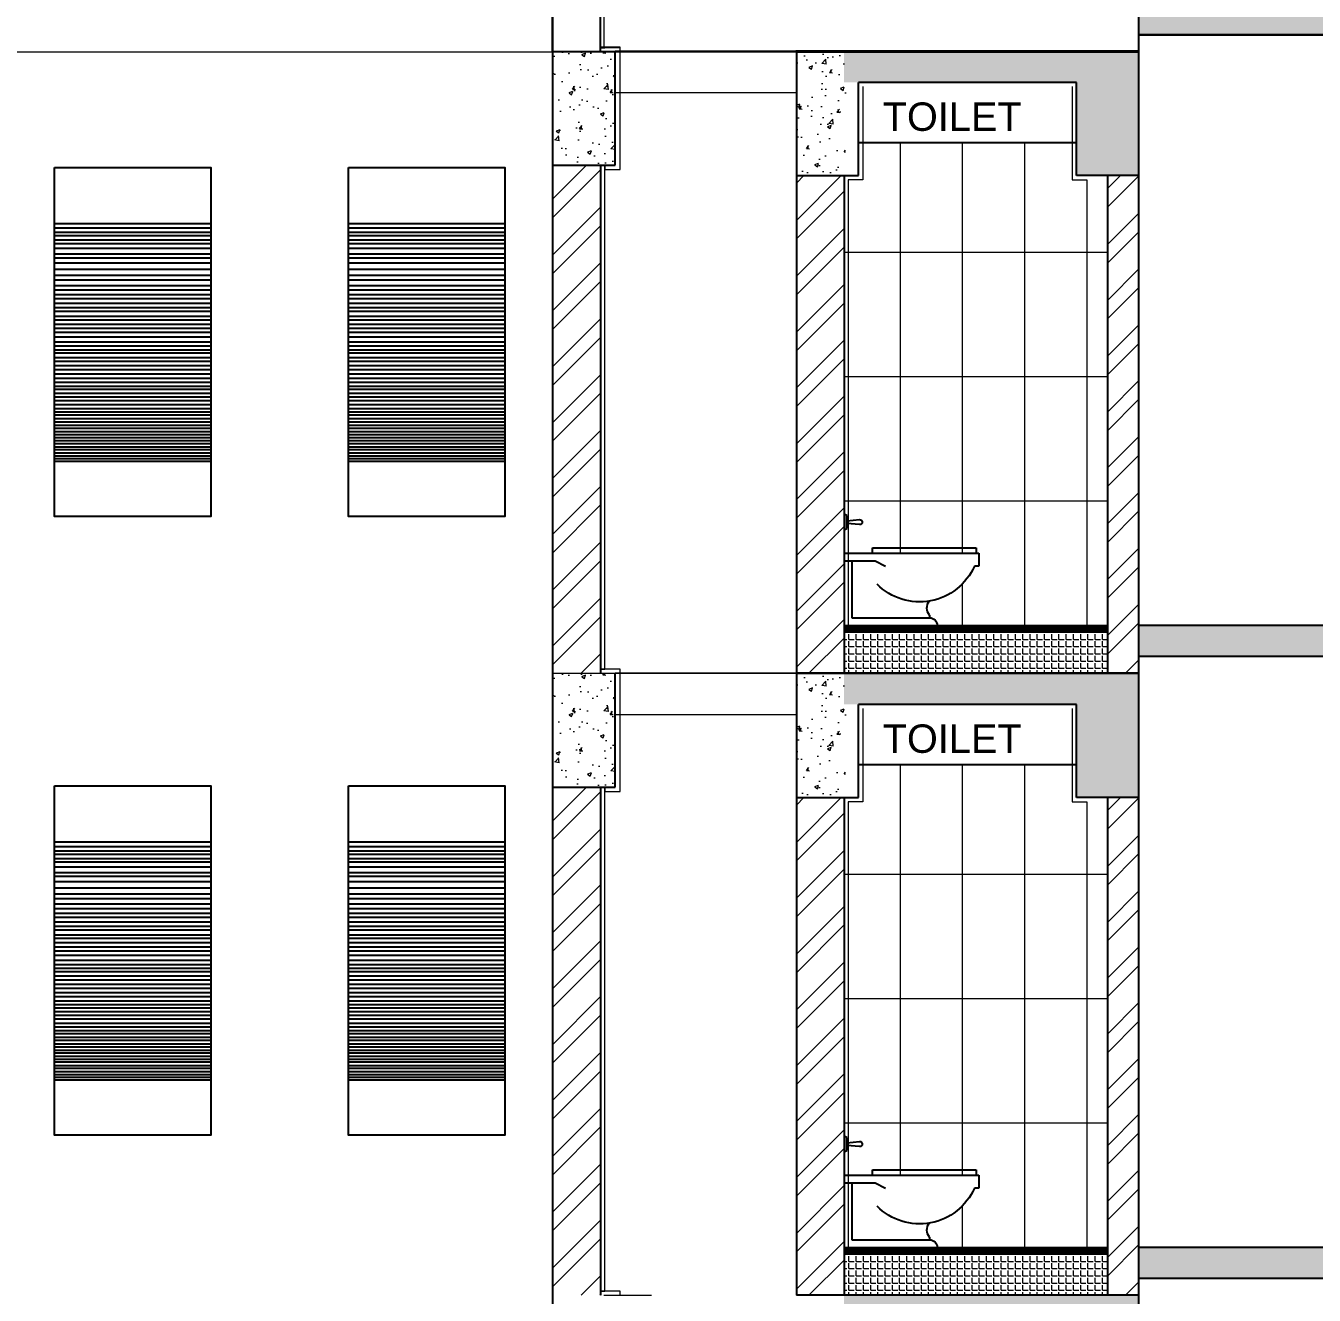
# Model space of a CAD drawing. Header units: metres. Extents: x 29392 to 32022, y 3934 to 33962.
# Drawn here: x 29705.34 to 29711.55, y 4092.96 to 4099.08 of the extents above; entities that cross this region are included whole.
import ezdxf

# ---------------------------------------------------------------- set-up
doc = ezdxf.new("R2010")
doc.units = ezdxf.units.M
for name, color, linetype, lineweight in [('HATCH', 250, 'Continuous', 13), ('PLASTER', 252, 'Continuous', 15), ('text', 7, 'Continuous', 5)]:
    doc.layers.add(name, color=color, linetype=linetype, lineweight=lineweight)
doc.styles.get("Standard").update_dxf_attribs({"font": 'arial.ttf'})

# ---------------------------------------------------------------- blocks, each defined once
blk = doc.blocks.new('A$C0A04126D')
for p, q in [((0.6365, 0.5054, -0.3429), (0.5741, 0.5117, -0.3429)), ((0.6365, 0.5304, -0.3429), (0.649, 0.5366, -0.3429)), ((0.6365, 0.468, -0.3429), (0.6365, 0.5304, -0.3429)), ((0.649, 0.5366, -0.3429), (0.649, 0.4618, -0.3429)), ((0.5741, 0.4867, -0.3429), (0.6365, 0.493, -0.3429)), ((0.649, 0.4618, -0.3429), (0.6365, 0.468, -0.3429)), ((0.5117, 0.3744, -0.3429), (0.0125, 0.3744, -0.3429)), ((0.0125, 0.3744, -0.3429), (0.0125, 0.3494, -0.3429)), ((0.5117, 0.3494, -0.3429), (0.5117, 0.3744, -0.3429)), ((0.649, 0.3494, -0.3429), (0, 0.3494, -0.3429)), ((0, 0.3494, -0.3429), (0, 0.287, -0.3429)), ((0.4992, 0.312, -0.3429), (0.4493, 0.287, -0.3429)), ((0.649, 0.312, -0.3429), (0.4992, 0.312, -0.3429)), ((0.6115, 0.312, -0.3429), (0.6115, 0.0374, -0.3429)), ((0.649, 0.3494, -0.3429), (0.649, 0, -0.3429)), ((0, 0.287, -0.3429), (0.0206, 0.287, -0.3429)), ((0.2371, 0.0499, -0.3429), (0.2371, 0.0374, -0.3429)), ((0.6115, 0.0374, -0.3429), (0.2371, 0.0374, -0.3429))]:
    blk.add_line(p, q)
for centre, radius, start, end in [((0.5741, 0.4992, -0.3429), 0.0125, 90, 270), ((0.2851, 0.4028, -0.3429), 0.2887, 203.64102, 315.28389), ((0.1944, 0.085, -0.3429), 0.0553, 320.64055, 36.52551), ((0.2371, 0, -0.3429), 0.0374, 90, 180)]:
    blk.add_arc(centre, radius, start, end)

msp = doc.modelspace()

# ---------------------------------------------------------------- hatches: boundary and pattern name
at = {"layer": 'HATCH', "transparency": 16777216}
h = msp.add_hatch(dxfattribs=at)
h.set_pattern_fill('AR-CONC', color=256, scale=0.001)
h.set_pattern_definition([(50, (27763.88038, 3436.42546), (0.182184669, -0.015939086), [0.01905, -0.20955]), (355, (27763.88038, 3436.42546), (-0.035243421, 0.191056845), [0.01524, -0.167640584]), (100.451445, (27763.89556, 3436.42413), (0.146941247, 0.175117752), [0.016190009, -0.178090245]), (46.1842, (27763.88038, 3436.47626), (0.27107904, -0.042042328), [0.028575, -0.314325]), (96.635558, (27763.90297, 3436.47276), (0.237404134, 0.247426125), [0.024285023, -0.26713561]), (351.184151, (27763.88038, 3436.47626), (0.237404134, 0.247426125), [0.022859967, -0.251459732]), (21, (27763.90578, 3436.46356), (0.151614391, -0.102265198), [0.01905, -0.20955]), (326, (27763.90578, 3436.46356), (0.061802028, 0.184187966), [0.01524, -0.16764]), (71.451445, (27763.91842, 3436.45504), (0.21341642, 0.081922769), [0.016190009, -0.178089938]), (37.5, (27763.88038, 3436.42546), (0.0030886033, 0.0845550389), [0, -0.165608, 0, -0.17018, 0, -0.168275]), (7.5, (27763.88038, 3436.42546), (0.0668196625, 0.100180575), [0, -0.097028, 0, -0.161798, 0, -0.064135]), (327.5, (27763.82374, 3436.42546), (0.1355905952, -0.005728744), [0, -0.0635, 0, -0.19812, 0, -0.26289]), (317.5, (27763.79834, 3436.42546), (0.1481291814, 0.025426491), [0, -0.08255, 0, -0.131572, 0, -0.18669])])
h.paths.add_polyline_path([(29710.4044, 4098.8068), (29709.2843, 4098.8068), (29709.2843, 4098.9568), (29710.7044, 4098.9568), (29710.7044, 4098.3568), (29710.4044, 4098.3568)])
h.paths.add_polyline_path([(29714.9592, 4098.5871), (29714.6588, 4098.5868), (29714.6588, 4099.0368), (29710.7044, 4099.0368), (29710.7044, 4099.1868), (29714.9588, 4099.1871)])
h = msp.add_hatch(dxfattribs=at)
h.set_pattern_fill('AR-CONC', color=256, scale=0.001)
h.set_pattern_definition([(50, (27323.3869, 3382.19325), (0.182184669, -0.0159390855), [0.01905, -0.20955]), (355, (27323.3869, 3382.19325), (-0.035243421, 0.191056845), [0.01524, -0.167640584]), (100.451445, (27323.40208, 3382.19192), (0.146941247, 0.175117752), [0.016190009, -0.178090245]), (46.1842, (27323.3869, 3382.24405), (0.27107904, -0.042042328), [0.028575, -0.314325]), (96.635558, (27323.40949, 3382.24054), (0.237404134, 0.247426125), [0.024285023, -0.267135608]), (351.184151, (27323.3869, 3382.24405), (0.237404134, 0.247426125), [0.022859967, -0.251459732]), (21, (27323.4123, 3382.23135), (0.151614391, -0.102265198), [0.01905, -0.20955]), (326, (27323.4123, 3382.23135), (0.061802028, 0.184187966), [0.01524, -0.16764]), (71.451445, (27323.42493, 3382.22282), (0.213416419, 0.081922769), [0.016190009, -0.178089938]), (37.5, (27323.386896, 3382.193245), (0.0030886033, 0.0845550389), [0, -0.165608, 0, -0.17018, 0, -0.168275]), (7.5, (27323.3869, 3382.193245), (0.0668196625, 0.1001805748), [0, -0.097028, 0, -0.161798, 0, -0.064135]), (327.5, (27323.330254, 3382.193245), (0.1355905952, -0.005728744), [0, -0.0635, 0, -0.19812, 0, -0.26289]), (317.5, (27323.30485, 3382.19325), (0.1481291814, 0.025426491), [0, -0.08255, 0, -0.131572, 0, -0.18669])])
h.paths.add_polyline_path([(29709.0555, 4098.9568), (29709.2914, 4098.9568), (29709.2914, 4098.3568), (29709.0553, 4098.3568)])
h.paths.add_polyline_path([(29707.88, 4098.9568), (29708.11, 4098.9568), (29708.18, 4098.9568), (29708.18, 4098.4068), (29707.88, 4098.4068)])
h = msp.add_hatch(dxfattribs=at)
h.set_pattern_fill('ANSI32', color=256, scale=0.02)
h.set_pattern_definition([(45, (27763.88038, 3436.42546), (-0.134703842, 0.134703842), []), (45, (27763.97019, 3436.42546), (-0.134703842, 0.134703842), [])])
h.paths.add_polyline_path([(29709.0543, 4095.9568), (29709.2843, 4095.9568), (29709.2843, 4098.3568), (29709.0543, 4098.3568)])
h.paths.add_polyline_path([(29710.7044, 4098.3568), (29710.5543, 4098.3568), (29710.5543, 4095.9568), (29710.7044, 4095.9568)])
edge = h.paths.add_edge_path()
edge.add_line((29714.7292, 4098.5869), (29714.7312, 4096.1868))
edge.add_line((29714.3498, 4096.1867), (29714.9612, 4096.1872))
edge.add_line((29714.9612, 4096.1872), (29714.9592, 4098.5871))
edge.add_line((29714.9592, 4098.5871), (29714.7253, 4098.5868))
h = msp.add_hatch(dxfattribs=at)
h.set_pattern_fill('ANSI32', color=256, scale=0.02)
h.set_pattern_definition([(45, (27323.3869, 3382.19325), (-0.134703842, 0.134703842), []), (45, (27323.4767, 3382.19325), (-0.134703842, 0.134703842), [])])
h.paths.add_polyline_path([(29708.11, 4095.9568), (29707.88, 4095.9568), (29707.88, 4098.4068), (29708.11, 4098.4068)])
h = msp.add_hatch(dxfattribs=at)
h.set_pattern_fill('AR-CONC', color=256, scale=0.001)
h.set_pattern_definition([(50, (27763.88038, 3433.42546), (0.182184669, -0.015939086), [0.01905, -0.20955]), (355, (27763.88038, 3433.42546), (-0.035243421, 0.191056845), [0.01524, -0.167640584]), (100.451445, (27763.89556, 3433.42413), (0.146941247, 0.175117752), [0.016190009, -0.178090245]), (46.1842, (27763.88038, 3433.47626), (0.27107904, -0.042042328), [0.028575, -0.314325]), (96.635558, (27763.90297, 3433.47276), (0.237404134, 0.247426125), [0.024285023, -0.26713561]), (351.184151, (27763.88038, 3433.47626), (0.237404134, 0.247426125), [0.022859967, -0.251459732]), (21, (27763.90578, 3433.46356), (0.151614391, -0.102265198), [0.01905, -0.20955]), (326, (27763.90578, 3433.46356), (0.061802028, 0.184187966), [0.01524, -0.16764]), (71.451445, (27763.91842, 3433.45504), (0.21341642, 0.081922769), [0.016190009, -0.178089938]), (37.5, (27763.88038, 3433.42546), (0.0030886033, 0.0845550389), [0, -0.165608, 0, -0.17018, 0, -0.168275]), (7.5, (27763.88038, 3433.42546), (0.0668196625, 0.100180575), [0, -0.097028, 0, -0.161798, 0, -0.064135]), (327.5, (27763.82374, 3433.42546), (0.1355905952, -0.005728744), [0, -0.0635, 0, -0.19812, 0, -0.26289]), (317.5, (27763.79834, 3433.42546), (0.1481291814, 0.025426491), [0, -0.08255, 0, -0.131572, 0, -0.18669])])
h.paths.add_polyline_path([(29710.4044, 4095.8068), (29709.2843, 4095.8068), (29709.2843, 4095.9568), (29710.7044, 4095.9568), (29710.7044, 4095.3568), (29710.4044, 4095.3568)])
h.paths.add_polyline_path([(29714.9592, 4095.5871), (29714.6588, 4095.5868), (29714.6588, 4096.0368), (29710.7044, 4096.0368), (29710.7044, 4096.1868), (29714.9588, 4096.1871)])
h = msp.add_hatch(dxfattribs=at)
h.set_pattern_fill('ANGLE', color=256, scale=0.005)
h.set_pattern_definition([(0, (27763.880383, 3436.17747), (0, 0.034925), [0.0254, -0.009525]), (90, (27763.880383, 3436.17747), (-0.034925, 2e-18), [0.0254, -0.009525])])
h.paths.add_polyline_path([(29710.5543, 4096.1568), (29709.2843, 4096.1568), (29709.2843, 4095.9568), (29710.5543, 4095.9568)])
h = msp.add_hatch(dxfattribs=at)
h.set_pattern_fill('AR-CONC', color=256, scale=0.001)
h.set_pattern_definition([(50, (27323.3869, 3379.19325), (0.182184669, -0.0159390855), [0.01905, -0.20955]), (355, (27323.3869, 3379.19325), (-0.035243421, 0.191056845), [0.01524, -0.167640584]), (100.451445, (27323.40208, 3379.19192), (0.146941247, 0.175117752), [0.016190009, -0.178090245]), (46.1842, (27323.3869, 3379.24405), (0.27107904, -0.042042328), [0.028575, -0.314325]), (96.635558, (27323.40949, 3379.24054), (0.237404134, 0.247426125), [0.024285023, -0.267135608]), (351.184151, (27323.3869, 3379.24405), (0.237404134, 0.247426125), [0.022859967, -0.251459732]), (21, (27323.4123, 3379.23135), (0.151614391, -0.102265198), [0.01905, -0.20955]), (326, (27323.4123, 3379.23135), (0.061802028, 0.184187966), [0.01524, -0.16764]), (71.451445, (27323.42493, 3379.22282), (0.213416419, 0.081922769), [0.016190009, -0.178089938]), (37.5, (27323.386896, 3379.193245), (0.0030886033, 0.0845550389), [0, -0.165608, 0, -0.17018, 0, -0.168275]), (7.5, (27323.3869, 3379.193245), (0.0668196625, 0.1001805748), [0, -0.097028, 0, -0.161798, 0, -0.064135]), (327.5, (27323.330254, 3379.193245), (0.1355905952, -0.005728744), [0, -0.0635, 0, -0.19812, 0, -0.26289]), (317.5, (27323.30485, 3379.19325), (0.1481291814, 0.025426491), [0, -0.08255, 0, -0.131572, 0, -0.18669])])
h.paths.add_polyline_path([(29709.0555, 4095.9568), (29709.2914, 4095.9568), (29709.2914, 4095.3568), (29709.0553, 4095.3568)])
h.paths.add_polyline_path([(29707.88, 4095.9568), (29708.11, 4095.9568), (29708.18, 4095.9568), (29708.18, 4095.4068), (29707.88, 4095.4068)])
h = msp.add_hatch(dxfattribs=at)
h.set_pattern_fill('ANSI32', color=256, scale=0.02)
h.set_pattern_definition([(45, (27763.88038, 3433.42546), (-0.134703842, 0.134703842), []), (45, (27763.97019, 3433.42546), (-0.134703842, 0.134703842), [])])
h.paths.add_polyline_path([(29709.0543, 4092.9568), (29709.2843, 4092.9568), (29709.2843, 4095.3568), (29709.0543, 4095.3568)])
h.paths.add_polyline_path([(29710.7044, 4095.3568), (29710.5543, 4095.3568), (29710.5543, 4092.9568), (29710.7044, 4092.9568)])
edge = h.paths.add_edge_path()
edge.add_line((29714.7292, 4095.5869), (29714.7312, 4093.1868))
edge.add_line((29714.3498, 4093.1867), (29714.9612, 4093.1872))
edge.add_line((29714.9612, 4093.1872), (29714.9592, 4095.5871))
edge.add_line((29714.9592, 4095.5871), (29714.7253, 4095.5868))
h = msp.add_hatch(dxfattribs=at)
h.set_pattern_fill('ANSI32', color=256, scale=0.02)
h.set_pattern_definition([(45, (27323.3869, 3379.19325), (-0.134703842, 0.134703842), []), (45, (27323.4767, 3379.19325), (-0.134703842, 0.134703842), [])])
h.paths.add_polyline_path([(29708.11, 4092.9568), (29707.88, 4092.9568), (29707.88, 4095.4068), (29708.11, 4095.4068)])
h = msp.add_hatch(dxfattribs=at)
h.set_pattern_fill('AR-CONC', color=256, scale=0.001)
h.set_pattern_definition([(50, (27763.88038, 3430.42546), (0.182184669, -0.015939086), [0.01905, -0.20955]), (355, (27763.88038, 3430.42546), (-0.035243421, 0.191056845), [0.01524, -0.167640584]), (100.451445, (27763.89556, 3430.42413), (0.146941247, 0.175117752), [0.016190009, -0.178090245]), (46.1842, (27763.88038, 3430.47626), (0.27107904, -0.042042328), [0.028575, -0.314325]), (96.635558, (27763.90297, 3430.47276), (0.237404134, 0.247426125), [0.024285023, -0.26713561]), (351.184151, (27763.88038, 3430.47626), (0.237404134, 0.247426125), [0.022859967, -0.251459732]), (21, (27763.90578, 3430.46356), (0.151614391, -0.102265198), [0.01905, -0.20955]), (326, (27763.90578, 3430.46356), (0.061802028, 0.184187966), [0.01524, -0.16764]), (71.451445, (27763.91842, 3430.45504), (0.21341642, 0.081922769), [0.016190009, -0.178089938]), (37.5, (27763.88038, 3430.42546), (0.0030886033, 0.0845550389), [0, -0.165608, 0, -0.17018, 0, -0.168275]), (7.5, (27763.88038, 3430.42546), (0.0668196625, 0.100180575), [0, -0.097028, 0, -0.161798, 0, -0.064135]), (327.5, (27763.82374, 3430.42546), (0.1355905952, -0.005728744), [0, -0.0635, 0, -0.19812, 0, -0.26289]), (317.5, (27763.79834, 3430.42546), (0.1481291814, 0.025426491), [0, -0.08255, 0, -0.131572, 0, -0.18669])])
h.paths.add_polyline_path([(29710.4044, 4092.8068), (29709.2843, 4092.8068), (29709.2843, 4092.9568), (29710.7044, 4092.9568), (29710.7044, 4092.3568), (29710.4044, 4092.3568)])
h.paths.add_polyline_path([(29714.9592, 4092.5871), (29714.6588, 4092.5868), (29714.6588, 4093.0368), (29710.7044, 4093.0368), (29710.7044, 4093.1868), (29714.9588, 4093.1871)])
h = msp.add_hatch(dxfattribs=at)
h.set_pattern_fill('ANGLE', color=256, scale=0.005)
h.set_pattern_definition([(0, (27763.880383, 3433.17747), (0, 0.034925), [0.0254, -0.009525]), (90, (27763.880383, 3433.17747), (-0.034925, 2e-18), [0.0254, -0.009525])])
h.paths.add_polyline_path([(29710.5543, 4093.1568), (29709.2843, 4093.1568), (29709.2843, 4092.9568), (29710.5543, 4092.9568)])
at = {"layer": 'PLASTER', "transparency": 16777216}
h = msp.add_hatch(dxfattribs=at)
h.set_pattern_fill('ANSI31', color=256, scale=0.001)
h.set_pattern_definition([(45, (29527.2478036, 3747.702556), (-0.00224506403, 0.00224506403), [])])
h.paths.add_polyline_path([(29710.5543, 4096.1568), (29710.5543, 4096.1765), (29709.2919, 4096.1762), (29709.2843, 4096.1768), (29709.2843, 4096.1568)])
h = msp.add_hatch(dxfattribs=at)
h.set_pattern_fill('ANSI31', color=256, scale=0.001)
h.set_pattern_definition([(45, (29527.2478036, 3744.702556), (-0.00224506403, 0.00224506403), [])])
h.paths.add_polyline_path([(29710.5543, 4093.1568), (29710.5543, 4093.1765), (29709.2919, 4093.1762), (29709.2843, 4093.1768), (29709.2843, 4093.1568)])

# ---------------------------------------------------------------- linework, layer by layer
at = {"transparency": 16777216}
for p, q in [((29707.8776, 4098.9568), (29707.8776, 4099.1868)), ((29708.1076, 4099.1868), (29708.1076, 4098.9568)), ((29710.7044, 4099.1868), (29710.7044, 4095.9568)), ((29714.6588, 4099.0368), (29710.7044, 4099.0368)), ((29714.6588, 4099.0337), (29710.7044, 4099.0337)), ((29707.88, 4095.9568), (29707.88, 4098.9568)), ((29708.18, 4098.4068), (29708.18, 4098.9568)), ((29710.7021, 4098.9568), (29709.0519, 4098.9568)), ((29709.0543, 4098.9568), (29709.0543, 4095.9568)), ((29709.0543, 4098.9568), (29710.7044, 4098.9568)), ((29709.0543, 4098.9536), (29710.7044, 4098.9536)), ((29709.3543, 4098.3568), (29709.3543, 4098.8068)), ((29710.4044, 4098.8068), (29709.3543, 4098.8068)), ((29710.4044, 4098.3568), (29710.4044, 4098.8068)), ((29709.3543, 4098.5168), (29710.4044, 4098.5168)), ((29707.88, 4098.4068), (29708.18, 4098.4068)), ((29708.11, 4098.4068), (29708.11, 4095.9568)), ((29709.0543, 4098.3568), (29709.0543, 4095.9568)), ((29709.0543, 4098.3568), (29709.3543, 4098.3568)), ((29709.2843, 4098.3573), (29709.2843, 4095.9568)), ((29710.7044, 4098.3568), (29710.4044, 4098.3568)), ((29710.5543, 4098.3568), (29710.5543, 4095.9568)), ((29709.2843, 4096.1868), (29710.5543, 4096.1868)), ((29709.2843, 4096.1768), (29710.5543, 4096.1768)), ((29709.2843, 4096.1568), (29710.5543, 4096.1568)), ((29709.5642, 4096.1568), (29710.5543, 4096.1568)), ((29709.5642, 4096.1568), (29710.5543, 4096.1568)), ((29710.7044, 4096.1868), (29710.7044, 4092.9568)), ((29714.9588, 4096.1868), (29710.7044, 4096.1868)), ((29714.9611, 4096.1868), (29710.7044, 4096.1868)), ((29714.6588, 4096.0368), (29710.7044, 4096.0368)), ((29707.88, 4092.9568), (29707.88, 4095.9568)), ((29708.18, 4095.4068), (29708.18, 4095.9568)), ((29709.0543, 4095.9568), (29709.0543, 4092.9568)), ((29709.0543, 4095.9568), (29710.7044, 4095.9568)), ((29710.7044, 4095.9568), (29709.0543, 4095.9568)), ((29709.3543, 4095.3568), (29709.3543, 4095.8068)), ((29710.4044, 4095.8068), (29709.3543, 4095.8068)), ((29710.4044, 4095.3568), (29710.4044, 4095.8068)), ((29709.3543, 4095.5168), (29710.4044, 4095.5168)), ((29707.88, 4095.4068), (29708.18, 4095.4068)), ((29708.11, 4095.4068), (29708.11, 4092.9568)), ((29709.0543, 4095.3568), (29709.0543, 4092.9568)), ((29709.0543, 4095.3568), (29709.3543, 4095.3568)), ((29709.2843, 4095.3573), (29709.2843, 4092.9568)), ((29710.7044, 4095.3568), (29710.4044, 4095.3568)), ((29710.5543, 4095.3568), (29710.5543, 4092.9568)), ((29709.2843, 4093.1868), (29710.5543, 4093.1868)), ((29709.2843, 4093.1768), (29710.5543, 4093.1768)), ((29710.7044, 4093.1868), (29710.7044, 4089.9568)), ((29714.9588, 4093.1868), (29710.7044, 4093.1868)), ((29714.9611, 4093.1868), (29710.7044, 4093.1868)), ((29709.2843, 4093.1568), (29710.5543, 4093.1568)), ((29709.5642, 4093.1568), (29710.5543, 4093.1568)), ((29709.5642, 4093.1568), (29710.5543, 4093.1568)), ((29714.6588, 4093.0368), (29710.7044, 4093.0368)), ((29710.7044, 4092.9568), (29709.0543, 4092.9568))]:
    msp.add_line(p, q, dxfattribs=at)
at = {"color": 252, "true_color": 0x939598, "transparency": 16777216}
msp.add_line((29707.8791, 4058.0388), (29707.8791, 4099.1868), dxfattribs=at)
at = {"linetype": 'ByBlock', "lineweight": 20, "transparency": 16777216}
for p, q in [((29707.88, 4098.9568), (29708.11, 4098.9568)), ((29707.88, 4098.9536), (29708.11, 4098.9536)), ((29708.1235, 4098.9568), (29708.3535, 4098.9568)), ((29709.5543, 4098.5168), (29709.5543, 4096.5362)), ((29709.8543, 4098.5168), (29709.8543, 4096.5362)), ((29710.1543, 4098.5168), (29710.1543, 4096.1568)), ((29710.4543, 4098.3368), (29710.4543, 4096.1568)), ((29710.5543, 4097.9868), (29709.2843, 4097.9868)), ((29710.5543, 4097.3868), (29709.2843, 4097.3868)), ((29710.5543, 4096.7868), (29709.2843, 4096.7868)), ((29709.8543, 4096.3875), (29709.8543, 4096.1568)), ((29707.88, 4095.9568), (29708.11, 4095.9568)), ((29708.1259, 4095.9568), (29708.3559, 4095.9568)), ((29709.5543, 4095.5168), (29709.5543, 4093.5362)), ((29709.8543, 4095.5168), (29709.8543, 4093.5362)), ((29710.1543, 4095.5168), (29710.1543, 4093.1568)), ((29710.4543, 4095.3368), (29710.4543, 4093.1568)), ((29710.5543, 4094.9868), (29709.2843, 4094.9868)), ((29710.5543, 4094.3868), (29709.2843, 4094.3868)), ((29710.5543, 4093.7868), (29709.2843, 4093.7868)), ((29709.8543, 4093.3875), (29709.8543, 4093.1568)), ((29708.1259, 4092.9568), (29708.3559, 4092.9568))]:
    msp.add_line(p, q, dxfattribs=at)
at = {"color": 251, "true_color": 0x636466, "transparency": 16777216}
for p, q in [((29705.4766, 4098.1268), (29706.2309, 4098.1268)), ((29705.4766, 4098.1053), (29706.2309, 4098.1053)), ((29705.4766, 4098.0844), (29706.2309, 4098.0844)), ((29705.4766, 4098.0679), (29706.2309, 4098.0679)), ((29706.8945, 4098.1268), (29707.6489, 4098.1268)), ((29706.8945, 4098.1053), (29707.6489, 4098.1053)), ((29706.8945, 4098.0844), (29707.6489, 4098.0844)), ((29706.8945, 4098.0679), (29707.6489, 4098.0679)), ((29705.4766, 4098.0465), (29706.2309, 4098.0465)), ((29705.4766, 4098.0302), (29706.2309, 4098.0302)), ((29705.4766, 4098.0068), (29706.2309, 4098.0068)), ((29706.8945, 4098.0465), (29707.6489, 4098.0465)), ((29706.8945, 4098.0302), (29707.6489, 4098.0302)), ((29706.8945, 4098.0068), (29707.6489, 4098.0068)), ((29705.4766, 4097.9797), (29706.2309, 4097.9797)), ((29705.4766, 4097.9609), (29706.2309, 4097.9609)), ((29706.8945, 4097.9797), (29707.6489, 4097.9797)), ((29706.8945, 4097.9609), (29707.6489, 4097.9609)), ((29705.4766, 4097.9356), (29706.2309, 4097.9356)), ((29705.4766, 4097.9059), (29706.2309, 4097.9059)), ((29706.8945, 4097.9356), (29707.6489, 4097.9356)), ((29706.8945, 4097.9059), (29707.6489, 4097.9059)), ((29705.4766, 4097.8763), (29706.2309, 4097.8763)), ((29705.4766, 4097.8536), (29706.2309, 4097.8536)), ((29705.4766, 4097.8275), (29706.2309, 4097.8275)), ((29706.8945, 4097.8763), (29707.6489, 4097.8763)), ((29706.8945, 4097.8536), (29707.6489, 4097.8536)), ((29706.8945, 4097.8275), (29707.6489, 4097.8275)), ((29705.4766, 4097.8054), (29706.2309, 4097.8054)), ((29705.4766, 4097.7835), (29706.2309, 4097.7835)), ((29705.4766, 4097.7638), (29706.2309, 4097.7638)), ((29706.8945, 4097.8054), (29707.6489, 4097.8054)), ((29706.8945, 4097.7835), (29707.6489, 4097.7835)), ((29706.8945, 4097.7638), (29707.6489, 4097.7638)), ((29705.4766, 4097.7419), (29706.2309, 4097.7419)), ((29705.4766, 4097.7201), (29706.2309, 4097.7201)), ((29705.4766, 4097.7025), (29706.2309, 4097.7025)), ((29706.8945, 4097.7419), (29707.6489, 4097.7419)), ((29706.8945, 4097.7201), (29707.6489, 4097.7201)), ((29706.8945, 4097.7025), (29707.6489, 4097.7025)), ((29705.4766, 4097.6785), (29706.2309, 4097.6785)), ((29705.4766, 4097.6621), (29706.2309, 4097.6621)), ((29705.4766, 4097.6412), (29706.2309, 4097.6412)), ((29706.8945, 4097.6785), (29707.6489, 4097.6785)), ((29706.8945, 4097.6621), (29707.6489, 4097.6621)), ((29706.8945, 4097.6412), (29707.6489, 4097.6412)), ((29705.4766, 4097.6215), (29706.2309, 4097.6215)), ((29705.4766, 4097.6018), (29706.2309, 4097.6018)), ((29705.4766, 4097.5799), (29706.2309, 4097.5799)), ((29706.8945, 4097.6215), (29707.6489, 4097.6215)), ((29706.8945, 4097.6018), (29707.6489, 4097.6018)), ((29706.8945, 4097.5799), (29707.6489, 4097.5799)), ((29705.4766, 4097.5559), (29706.2309, 4097.5559)), ((29705.4766, 4097.536), (29706.2309, 4097.536)), ((29705.4766, 4097.5174), (29706.2309, 4097.5174)), ((29706.8945, 4097.5559), (29707.6489, 4097.5559)), ((29706.8945, 4097.536), (29707.6489, 4097.536)), ((29706.8945, 4097.5174), (29707.6489, 4097.5174)), ((29705.4766, 4097.5021), (29706.2309, 4097.5021)), ((29705.4766, 4097.4802), (29706.2309, 4097.4802)), ((29705.4766, 4097.4616), (29706.2309, 4097.4616)), ((29706.8945, 4097.5021), (29707.6489, 4097.5021)), ((29706.8945, 4097.4802), (29707.6489, 4097.4802)), ((29706.8945, 4097.4616), (29707.6489, 4097.4616)), ((29705.4766, 4097.4408), (29706.2309, 4097.4408)), ((29705.4766, 4097.4212), (29706.2309, 4097.4212)), ((29705.4766, 4097.4004), (29706.2309, 4097.4004)), ((29706.8945, 4097.4408), (29707.6489, 4097.4408)), ((29706.8945, 4097.4212), (29707.6489, 4097.4212)), ((29706.8945, 4097.4004), (29707.6489, 4097.4004)), ((29705.4766, 4097.3807), (29706.2309, 4097.3807)), ((29705.4766, 4097.3606), (29706.2309, 4097.3606)), ((29705.4766, 4097.342), (29706.2309, 4097.342)), ((29705.4766, 4097.3267), (29706.2309, 4097.3267)), ((29706.8945, 4097.3807), (29707.6489, 4097.3807)), ((29706.8945, 4097.3606), (29707.6489, 4097.3606)), ((29706.8945, 4097.342), (29707.6489, 4097.342)), ((29706.8945, 4097.3267), (29707.6489, 4097.3267)), ((29705.4766, 4097.3081), (29706.2309, 4097.3081)), ((29705.4766, 4097.2907), (29706.2309, 4097.2907)), ((29705.4766, 4097.2731), (29706.2309, 4097.2731)), ((29706.8945, 4097.3081), (29707.6489, 4097.3081)), ((29706.8945, 4097.2907), (29707.6489, 4097.2907)), ((29706.8945, 4097.2731), (29707.6489, 4097.2731)), ((29705.4766, 4097.2524), (29706.2309, 4097.2524)), ((29705.4766, 4097.2345), (29706.2309, 4097.2345)), ((29705.4766, 4097.217), (29706.2309, 4097.217)), ((29705.4766, 4097.2031), (29706.2309, 4097.2031)), ((29706.8945, 4097.2524), (29707.6489, 4097.2524)), ((29706.8945, 4097.2345), (29707.6489, 4097.2345)), ((29706.8945, 4097.217), (29707.6489, 4097.217)), ((29706.8945, 4097.2031), (29707.6489, 4097.2031)), ((29705.4766, 4097.1849), (29706.2309, 4097.1849)), ((29705.4766, 4097.1702), (29706.2309, 4097.1702)), ((29705.4766, 4097.1535), (29706.2309, 4097.1535)), ((29705.4766, 4097.1381), (29706.2309, 4097.1381)), ((29706.8945, 4097.1849), (29707.6489, 4097.1849)), ((29706.8945, 4097.1702), (29707.6489, 4097.1702)), ((29706.8945, 4097.1535), (29707.6489, 4097.1535)), ((29706.8945, 4097.1381), (29707.6489, 4097.1381)), ((29705.4766, 4097.1228), (29706.2309, 4097.1228)), ((29705.4766, 4097.1089), (29706.2309, 4097.1089)), ((29705.4766, 4097.0942), (29706.2309, 4097.0942)), ((29705.4766, 4097.0794), (29706.2309, 4097.0794)), ((29706.8945, 4097.1228), (29707.6489, 4097.1228)), ((29706.8945, 4097.1089), (29707.6489, 4097.1089)), ((29706.8945, 4097.0942), (29707.6489, 4097.0942)), ((29706.8945, 4097.0794), (29707.6489, 4097.0794)), ((29705.4766, 4097.0655), (29706.2309, 4097.0655)), ((29705.4766, 4097.0487), (29706.2309, 4097.0487)), ((29705.4766, 4097.0361), (29706.2309, 4097.0361)), ((29705.4766, 4097.0201), (29706.2309, 4097.0201)), ((29706.8945, 4097.0655), (29707.6489, 4097.0655)), ((29706.8945, 4097.0487), (29707.6489, 4097.0487)), ((29706.8945, 4097.0361), (29707.6489, 4097.0361)), ((29706.8945, 4097.0201), (29707.6489, 4097.0201)), ((29705.4766, 4097.0055), (29706.2309, 4097.0055)), ((29705.4766, 4096.9922), (29706.2309, 4096.9922)), ((29705.4766, 4096.979), (29706.2309, 4096.979)), ((29706.8945, 4097.0055), (29707.6489, 4097.0055)), ((29706.8945, 4096.9922), (29707.6489, 4096.9922)), ((29706.8945, 4096.979), (29707.6489, 4096.979)), ((29705.4766, 4095.1433), (29706.2309, 4095.1433)), ((29705.4766, 4095.1218), (29706.2309, 4095.1218)), ((29705.4766, 4095.1009), (29706.2309, 4095.1009)), ((29706.8945, 4095.1433), (29707.6489, 4095.1433)), ((29706.8945, 4095.1218), (29707.6489, 4095.1218)), ((29706.8945, 4095.1009), (29707.6489, 4095.1009)), ((29705.4766, 4095.0844), (29706.2309, 4095.0844)), ((29705.4766, 4095.063), (29706.2309, 4095.063)), ((29705.4766, 4095.0467), (29706.2309, 4095.0467)), ((29705.4766, 4095.0233), (29706.2309, 4095.0233)), ((29706.8945, 4095.0844), (29707.6489, 4095.0844)), ((29706.8945, 4095.063), (29707.6489, 4095.063)), ((29706.8945, 4095.0467), (29707.6489, 4095.0467)), ((29706.8945, 4095.0233), (29707.6489, 4095.0233)), ((29705.4766, 4094.9962), (29706.2309, 4094.9962)), ((29705.4766, 4094.9774), (29706.2309, 4094.9774)), ((29706.8945, 4094.9962), (29707.6489, 4094.9962)), ((29706.8945, 4094.9774), (29707.6489, 4094.9774)), ((29705.4766, 4094.9521), (29706.2309, 4094.9521)), ((29705.4766, 4094.9224), (29706.2309, 4094.9224)), ((29706.8945, 4094.9521), (29707.6489, 4094.9521)), ((29706.8945, 4094.9224), (29707.6489, 4094.9224)), ((29705.4766, 4094.8928), (29706.2309, 4094.8928)), ((29705.4766, 4094.8701), (29706.2309, 4094.8701)), ((29705.4766, 4094.844), (29706.2309, 4094.844)), ((29706.8945, 4094.8928), (29707.6489, 4094.8928)), ((29706.8945, 4094.8701), (29707.6489, 4094.8701)), ((29706.8945, 4094.844), (29707.6489, 4094.844)), ((29705.4766, 4094.8219), (29706.2309, 4094.8219)), ((29705.4766, 4094.8), (29706.2309, 4094.8)), ((29705.4766, 4094.7803), (29706.2309, 4094.7803)), ((29706.8945, 4094.8219), (29707.6489, 4094.8219)), ((29706.8945, 4094.8), (29707.6489, 4094.8)), ((29706.8945, 4094.7803), (29707.6489, 4094.7803)), ((29705.4766, 4094.7584), (29706.2309, 4094.7584)), ((29705.4766, 4094.7366), (29706.2309, 4094.7366)), ((29705.4766, 4094.719), (29706.2309, 4094.719)), ((29706.8945, 4094.7584), (29707.6489, 4094.7584)), ((29706.8945, 4094.7366), (29707.6489, 4094.7366)), ((29706.8945, 4094.719), (29707.6489, 4094.719)), ((29705.4766, 4094.695), (29706.2309, 4094.695)), ((29705.4766, 4094.6786), (29706.2309, 4094.6786)), ((29705.4766, 4094.6577), (29706.2309, 4094.6577)), ((29706.8945, 4094.695), (29707.6489, 4094.695)), ((29706.8945, 4094.6786), (29707.6489, 4094.6786)), ((29706.8945, 4094.6577), (29707.6489, 4094.6577)), ((29705.4766, 4094.638), (29706.2309, 4094.638)), ((29705.4766, 4094.6183), (29706.2309, 4094.6183)), ((29705.4766, 4094.5964), (29706.2309, 4094.5964)), ((29706.8945, 4094.638), (29707.6489, 4094.638)), ((29706.8945, 4094.6183), (29707.6489, 4094.6183)), ((29706.8945, 4094.5964), (29707.6489, 4094.5964)), ((29705.4766, 4094.5724), (29706.2309, 4094.5724)), ((29705.4766, 4094.5525), (29706.2309, 4094.5525)), ((29705.4766, 4094.5339), (29706.2309, 4094.5339)), ((29706.8945, 4094.5724), (29707.6489, 4094.5724)), ((29706.8945, 4094.5525), (29707.6489, 4094.5525)), ((29706.8945, 4094.5339), (29707.6489, 4094.5339)), ((29705.4766, 4094.5186), (29706.2309, 4094.5186)), ((29705.4766, 4094.4967), (29706.2309, 4094.4967)), ((29705.4766, 4094.4781), (29706.2309, 4094.4781)), ((29706.8945, 4094.5186), (29707.6489, 4094.5186)), ((29706.8945, 4094.4967), (29707.6489, 4094.4967)), ((29706.8945, 4094.4781), (29707.6489, 4094.4781)), ((29705.4766, 4094.4573), (29706.2309, 4094.4573)), ((29705.4766, 4094.4377), (29706.2309, 4094.4377)), ((29705.4766, 4094.4169), (29706.2309, 4094.4169)), ((29706.8945, 4094.4573), (29707.6489, 4094.4573)), ((29706.8945, 4094.4377), (29707.6489, 4094.4377)), ((29706.8945, 4094.4169), (29707.6489, 4094.4169)), ((29705.4766, 4094.3972), (29706.2309, 4094.3972)), ((29705.4766, 4094.3771), (29706.2309, 4094.3771)), ((29705.4766, 4094.3585), (29706.2309, 4094.3585)), ((29705.4766, 4094.3432), (29706.2309, 4094.3432)), ((29706.8945, 4094.3972), (29707.6489, 4094.3972)), ((29706.8945, 4094.3771), (29707.6489, 4094.3771)), ((29706.8945, 4094.3585), (29707.6489, 4094.3585)), ((29706.8945, 4094.3432), (29707.6489, 4094.3432)), ((29705.4766, 4094.3246), (29706.2309, 4094.3246)), ((29705.4766, 4094.3072), (29706.2309, 4094.3072)), ((29705.4766, 4094.2896), (29706.2309, 4094.2896)), ((29706.8945, 4094.3246), (29707.6489, 4094.3246)), ((29706.8945, 4094.3072), (29707.6489, 4094.3072)), ((29706.8945, 4094.2896), (29707.6489, 4094.2896)), ((29705.4766, 4094.2689), (29706.2309, 4094.2689)), ((29705.4766, 4094.251), (29706.2309, 4094.251)), ((29705.4766, 4094.2335), (29706.2309, 4094.2335)), ((29705.4766, 4094.2196), (29706.2309, 4094.2196)), ((29706.8945, 4094.2689), (29707.6489, 4094.2689)), ((29706.8945, 4094.251), (29707.6489, 4094.251)), ((29706.8945, 4094.2335), (29707.6489, 4094.2335)), ((29706.8945, 4094.2196), (29707.6489, 4094.2196)), ((29705.4766, 4094.2014), (29706.2309, 4094.2014)), ((29705.4766, 4094.1867), (29706.2309, 4094.1867)), ((29705.4766, 4094.17), (29706.2309, 4094.17)), ((29705.4766, 4094.1546), (29706.2309, 4094.1546)), ((29706.8945, 4094.2014), (29707.6489, 4094.2014)), ((29706.8945, 4094.1867), (29707.6489, 4094.1867)), ((29706.8945, 4094.17), (29707.6489, 4094.17)), ((29706.8945, 4094.1546), (29707.6489, 4094.1546)), ((29705.4766, 4094.1393), (29706.2309, 4094.1393)), ((29705.4766, 4094.1254), (29706.2309, 4094.1254)), ((29705.4766, 4094.1107), (29706.2309, 4094.1107)), ((29705.4766, 4094.0959), (29706.2309, 4094.0959)), ((29706.8945, 4094.1393), (29707.6489, 4094.1393)), ((29706.8945, 4094.1254), (29707.6489, 4094.1254)), ((29706.8945, 4094.1107), (29707.6489, 4094.1107)), ((29706.8945, 4094.0959), (29707.6489, 4094.0959)), ((29705.4766, 4094.082), (29706.2309, 4094.082)), ((29705.4766, 4094.0652), (29706.2309, 4094.0652)), ((29705.4766, 4094.0526), (29706.2309, 4094.0526)), ((29705.4766, 4094.0366), (29706.2309, 4094.0366)), ((29706.8945, 4094.082), (29707.6489, 4094.082)), ((29706.8945, 4094.0652), (29707.6489, 4094.0652)), ((29706.8945, 4094.0526), (29707.6489, 4094.0526)), ((29706.8945, 4094.0366), (29707.6489, 4094.0366)), ((29705.4766, 4094.022), (29706.2309, 4094.022)), ((29705.4766, 4094.0087), (29706.2309, 4094.0087)), ((29705.4766, 4093.9955), (29706.2309, 4093.9955)), ((29706.8945, 4094.022), (29707.6489, 4094.022)), ((29706.8945, 4094.0087), (29707.6489, 4094.0087)), ((29706.8945, 4093.9955), (29707.6489, 4093.9955))]:
    msp.add_line(p, q, dxfattribs=at)
at = {"transparency": 16777216}
for points in [[(29705.4766, 4098.3968), (29706.2309, 4098.3968), (29706.2309, 4096.7124), (29705.4766, 4096.7124)], [(29706.8945, 4098.3968), (29707.6489, 4098.3968), (29707.6489, 4096.7124), (29706.8945, 4096.7124)], [(29705.4766, 4095.4133), (29706.2309, 4095.4133), (29706.2309, 4093.7289), (29705.4766, 4093.7289)], [(29706.8945, 4095.4133), (29707.6489, 4095.4133), (29707.6489, 4093.7289), (29706.8945, 4093.7289)]]:
    msp.add_lwpolyline(points, close=True, dxfattribs=at)
at = {"layer": 'PLASTER', "transparency": 16777216}
for p, q in [((29708.1276, 4098.9768), (29708.1276, 4099.1868)), ((29708.204, 4098.9768), (29708.11, 4098.9768)), ((29708.11, 4098.9768), (29708.13, 4098.9768)), ((29708.204, 4098.9736), (29708.11, 4098.9736)), ((29708.11, 4098.9736), (29708.13, 4098.9736)), ((29708.11, 4098.9568), (29709.0543, 4098.9568)), ((29708.11, 4098.9536), (29709.0543, 4098.9536)), ((29709.0543, 4098.9568), (29708.18, 4098.9568)), ((29709.0543, 4098.9536), (29708.18, 4098.9536)), ((29708.204, 4098.9568), (29708.204, 4098.9768)), ((29708.204, 4098.9536), (29708.204, 4098.9736)), ((29708.204, 4098.3868), (29708.204, 4098.9568)), ((29709.0543, 4098.7568), (29708.18, 4098.7568)), ((29709.0543, 4098.7568), (29708.18, 4098.7568)), ((29709.3744, 4098.7868), (29709.3744, 4098.3368)), ((29710.3843, 4098.7868), (29710.3843, 4098.3368)), ((29708.13, 4095.9768), (29708.13, 4098.4068)), ((29708.13, 4098.4068), (29708.13, 4098.3868)), ((29708.13, 4098.3868), (29708.204, 4098.3868)), ((29709.3744, 4098.3368), (29709.3044, 4098.3368)), ((29709.3044, 4098.3368), (29709.3044, 4096.1568)), ((29710.3843, 4098.3368), (29710.4543, 4098.3368)), ((29708.204, 4095.9768), (29708.11, 4095.9768)), ((29708.11, 4095.9768), (29708.13, 4095.9768)), ((29708.11, 4095.9568), (29709.0543, 4095.9568)), ((29709.0543, 4095.9568), (29708.18, 4095.9568)), ((29708.204, 4095.9568), (29708.204, 4095.9768)), ((29708.204, 4095.3868), (29708.204, 4095.9568)), ((29709.3744, 4095.7868), (29709.3744, 4095.3368)), ((29710.3843, 4095.7868), (29710.3843, 4095.3368)), ((29709.0543, 4095.7568), (29708.18, 4095.7568)), ((29709.0543, 4095.7568), (29708.18, 4095.7568)), ((29708.13, 4092.9768), (29708.13, 4095.4068)), ((29708.13, 4095.4068), (29708.13, 4095.3868)), ((29708.13, 4095.3868), (29708.204, 4095.3868)), ((29709.3744, 4095.3368), (29709.3044, 4095.3368)), ((29709.3044, 4095.3368), (29709.3044, 4093.1568)), ((29710.3843, 4095.3368), (29710.4543, 4095.3368)), ((29708.204, 4092.9768), (29708.11, 4092.9768)), ((29708.11, 4092.9768), (29708.13, 4092.9768)), ((29708.204, 4092.9568), (29708.204, 4092.9768))]:
    msp.add_line(p, q, dxfattribs=at)
at = {"layer": 'text', "transparency": 16777216}
msp.add_line((29705.1996, 4098.9536), (29707.88, 4098.9536), dxfattribs=at)

# ---------------------------------------------------------------- block references
at = {"color": 7, "transparency": 16777216, "xscale": -1}
for p in [(29709.9333, 4096.1868, 0.3429), (29709.9333, 4093.1868, 0.3429)]:
    msp.add_blockref('A$C0A04126D', p, dxfattribs=at)

# ---------------------------------------------------------------- texts
at = {"transparency": 16777216}
for p in [(29709.4704, 4098.5729), (29709.4704, 4095.5729)]:
    msp.add_text('TOILET', height=0.13707, dxfattribs=at).set_placement(p)

doc.saveas('drawing.dxf')
